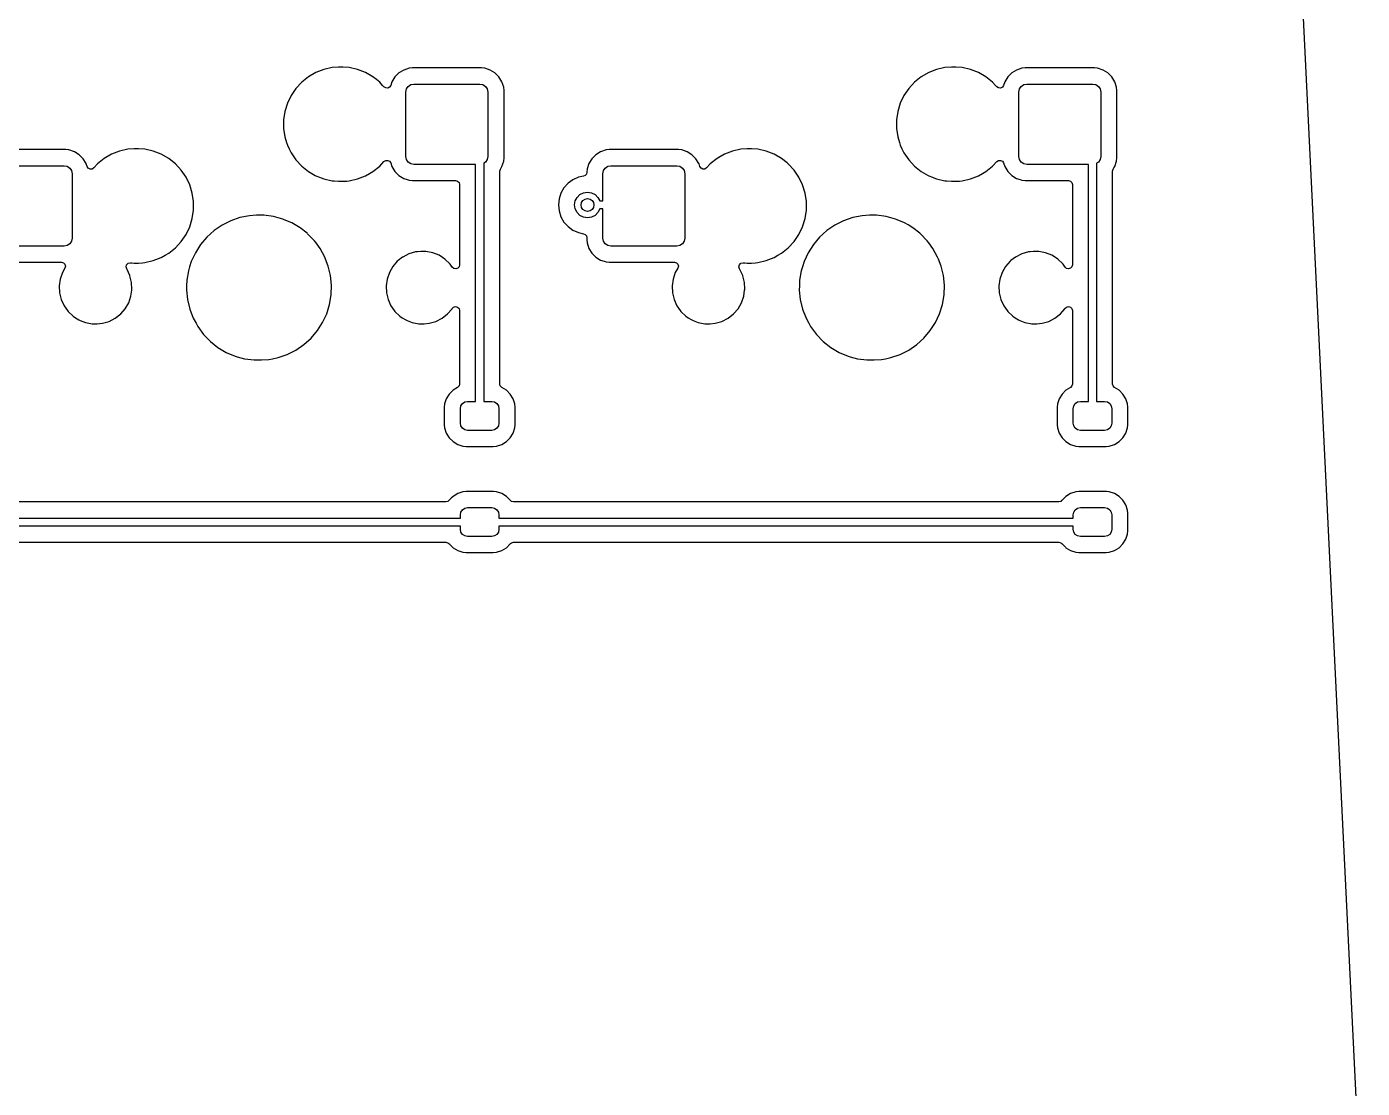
# Model space of a CAD drawing. Extents: x 51 to 201, y -153 to -28.
# Drawn here: x 159.47 to 200.98, y -120.15 to -87.14 of the extents above; entities that cross this region are included whole.
import ezdxf

# ---------------------------------------------------------------- set-up
doc = ezdxf.new("R2010")
doc.units = 0
doc.layers.add('BLACK', color=7, linetype='CONTINUOUS')

msp = doc.modelspace()

# ---------------------------------------------------------------- linework, layer by layer
at = {"layer": 'BLACK', "linetype": 'CONTINUOUS'}
for p, q in [((196.308, -28.3745), (200.984, -124.592)), ((168.962, -88.4094), (168.703, -88.4686)), ((169.161, -88.3945), (168.962, -88.4094)), ((169.294, -88.3945), (169.161, -88.3945)), ((169.161, -88.3945), (169.161, -88.3945)), ((169.493, -88.4094), (169.294, -88.3945)), ((169.294, -88.3945), (169.294, -88.3945)), ((169.752, -88.4686), (169.493, -88.4094)), ((171.352, -88.43), (171.185, -88.4852)), ((171.454, -88.4195), (171.352, -88.43)), ((173.605, -88.4195), (171.454, -88.4195)), ((173.707, -88.43), (173.605, -88.4195)), ((173.874, -88.4852), (173.707, -88.43)), ((188.012, -88.4094), (187.753, -88.4686)), ((188.211, -88.3945), (188.012, -88.4094)), ((188.344, -88.3945), (188.211, -88.3945)), ((188.211, -88.3945), (188.211, -88.3945)), ((188.543, -88.4094), (188.344, -88.3945)), ((188.344, -88.3945), (188.344, -88.3945)), ((188.802, -88.4686), (188.543, -88.4094)), ((190.402, -88.43), (190.235, -88.4852)), ((190.504, -88.4195), (190.402, -88.43)), ((192.655, -88.4195), (190.504, -88.4195)), ((192.757, -88.43), (192.655, -88.4195)), ((192.924, -88.4852), (192.757, -88.43)), ((168.225, -88.6989), (168.016, -88.8648)), ((168.455, -88.5658), (168.225, -88.6989)), ((168.703, -88.4686), (168.455, -88.5658)), ((170, -88.5658), (169.752, -88.4686)), ((170.23, -88.6989), (170, -88.5658)), ((170.335, -88.7825), (170.23, -88.6989)), ((170.439, -88.8648), (170.335, -88.7825)), ((170.912, -88.7013), (170.82, -88.8507)), ((171.036, -88.5773), (170.912, -88.7013)), ((171.185, -88.4852), (171.036, -88.5773)), ((174.023, -88.5773), (173.874, -88.4852)), ((174.147, -88.7013), (174.023, -88.5773)), ((174.239, -88.8507), (174.147, -88.7013)), ((174.147, -88.7013), (174.147, -88.7013)), ((187.275, -88.6989), (187.066, -88.8648)), ((187.505, -88.5658), (187.275, -88.6989)), ((187.753, -88.4686), (187.505, -88.5658)), ((189.05, -88.5658), (188.802, -88.4686)), ((189.28, -88.6989), (189.05, -88.5658)), ((189.385, -88.7825), (189.28, -88.6989)), ((189.489, -88.8648), (189.385, -88.7825)), ((189.962, -88.7013), (189.87, -88.8507)), ((190.086, -88.5773), (189.962, -88.7013)), ((190.235, -88.4852), (190.086, -88.5773)), ((193.073, -88.5773), (192.924, -88.4852)), ((193.197, -88.7013), (193.073, -88.5773)), ((193.289, -88.8507), (193.197, -88.7013)), ((193.197, -88.7013), (193.197, -88.7013)), ((167.835, -89.0599), (167.686, -89.2798)), ((168.016, -88.8648), (167.835, -89.0599)), ((170.531, -88.9647), (170.439, -88.8648)), ((170.573, -89.01), (170.531, -88.9647)), ((170.627, -89.044), (170.573, -89.01)), ((170.691, -89.0469), (170.627, -89.044)), ((170.747, -89.0179), (170.691, -89.0469)), ((170.782, -88.9647), (170.747, -89.0179)), ((170.82, -88.8507), (170.782, -88.9647)), ((171.254, -89.17), (171.274, -89.0743)), ((171.254, -91.17), (171.254, -89.17)), ((171.274, -89.0743), (171.328, -88.9932)), ((171.328, -88.9932), (171.409, -88.939)), ((171.409, -88.939), (171.504, -88.92)), ((171.504, -88.92), (173.554, -88.92)), ((173.554, -88.92), (173.65, -88.939)), ((173.65, -88.939), (173.731, -88.9932)), ((173.731, -88.9932), (173.785, -89.0743)), ((173.785, -89.0743), (173.804, -89.17)), ((173.804, -89.17), (173.804, -91.17)), ((174.294, -89.0172), (174.239, -88.8507)), ((174.305, -89.12), (174.294, -89.0172)), ((174.305, -90.3031), (174.305, -89.12)), ((186.885, -89.0599), (186.736, -89.2798)), ((187.066, -88.8648), (186.885, -89.0599)), ((189.581, -88.9647), (189.489, -88.8648)), ((189.623, -89.01), (189.581, -88.9647)), ((189.677, -89.044), (189.623, -89.01)), ((189.741, -89.0469), (189.677, -89.044)), ((189.797, -89.0179), (189.741, -89.0469)), ((189.832, -88.9647), (189.797, -89.0179)), ((189.87, -88.8507), (189.832, -88.9647)), ((190.304, -89.17), (190.324, -89.0743)), ((190.304, -91.17), (190.304, -89.17)), ((190.324, -89.0743), (190.378, -88.9932)), ((190.378, -88.9932), (190.459, -88.939)), ((190.459, -88.939), (190.554, -88.92)), ((190.554, -88.92), (192.605, -88.92)), ((192.605, -88.92), (192.7, -88.939)), ((192.7, -88.939), (192.781, -88.9932)), ((192.781, -88.9932), (192.835, -89.0743)), ((192.835, -89.0743), (192.855, -89.17)), ((192.855, -89.17), (192.855, -91.17)), ((193.344, -89.0172), (193.289, -88.8507)), ((193.355, -89.12), (193.344, -89.0172)), ((193.355, -91.22), (193.355, -89.12)), ((167.57, -89.5195), (167.492, -89.7738)), ((167.686, -89.2798), (167.57, -89.5195)), ((186.62, -89.5195), (186.542, -89.7738)), ((186.736, -89.2798), (186.62, -89.5195)), ((167.492, -89.7738), (167.452, -90.0369)), ((167.452, -90.0369), (167.452, -90.3031)), ((186.542, -89.7738), (186.502, -90.0369)), ((186.502, -90.0369), (186.502, -90.3031)), ((167.452, -90.3031), (167.492, -90.5662)), ((174.305, -91.22), (174.305, -90.3031)), ((186.502, -90.3031), (186.542, -90.5662)), ((167.492, -90.5662), (167.546, -90.742)), ((167.546, -90.742), (167.57, -90.8205)), ((167.57, -90.8205), (167.625, -90.9345)), ((186.542, -90.5662), (186.596, -90.742)), ((186.596, -90.742), (186.62, -90.8205)), ((186.62, -90.8205), (186.675, -90.9345)), ((160.678, -90.9595), (158.527, -90.9595)), ((160.78, -90.97), (160.678, -90.9595)), ((160.947, -91.0252), (160.78, -90.97)), ((161.096, -91.1173), (160.947, -91.0252)), ((161.22, -91.2413), (161.096, -91.1173)), ((161.312, -91.3907), (161.22, -91.2413)), ((161.22, -91.2413), (161.22, -91.2413)), ((161.875, -91.2389), (161.666, -91.4048)), ((162.105, -91.1058), (161.875, -91.2389)), ((162.353, -91.0086), (162.105, -91.1058)), ((162.612, -90.9494), (162.353, -91.0086)), ((162.811, -90.9345), (162.612, -90.9494)), ((162.944, -90.9345), (162.811, -90.9345)), ((162.811, -90.9345), (162.811, -90.9345)), ((163.143, -90.9494), (162.944, -90.9345)), ((162.944, -90.9345), (162.944, -90.9345)), ((163.402, -91.0086), (163.143, -90.9494)), ((163.65, -91.1058), (163.402, -91.0086)), ((163.88, -91.2389), (163.65, -91.1058)), ((164.052, -91.3753), (163.88, -91.2389)), ((167.625, -90.9345), (167.686, -91.0602)), ((167.686, -91.0602), (167.835, -91.2801)), ((167.835, -91.2801), (168.016, -91.4752)), ((170.439, -91.4752), (170.573, -91.3299)), ((170.573, -91.3299), (170.627, -91.296)), ((170.627, -91.296), (170.691, -91.2931)), ((170.691, -91.2931), (170.747, -91.3221)), ((170.747, -91.3221), (170.782, -91.3753)), ((171.274, -91.2657), (171.254, -91.17)), ((171.328, -91.3468), (171.274, -91.2657)), ((173.785, -91.2657), (173.731, -91.3468)), ((173.804, -91.17), (173.785, -91.2657)), ((174.239, -91.4893), (174.294, -91.3228)), ((174.294, -91.3228), (174.305, -91.22)), ((177.035, -91.2413), (176.943, -91.3907)), ((177.159, -91.1173), (177.035, -91.2413)), ((177.308, -91.0252), (177.159, -91.1173)), ((177.475, -90.97), (177.308, -91.0252)), ((177.577, -90.9595), (177.475, -90.97)), ((179.728, -90.9595), (177.577, -90.9595)), ((179.83, -90.97), (179.728, -90.9595)), ((179.997, -91.0252), (179.83, -90.97)), ((180.146, -91.1173), (179.997, -91.0252)), ((180.27, -91.2413), (180.146, -91.1173)), ((180.362, -91.3907), (180.27, -91.2413)), ((180.27, -91.2413), (180.27, -91.2413)), ((180.925, -91.2389), (180.716, -91.4048)), ((181.155, -91.1058), (180.925, -91.2389)), ((181.403, -91.0086), (181.155, -91.1058)), ((181.662, -90.9494), (181.403, -91.0086)), ((181.861, -90.9345), (181.662, -90.9494)), ((181.994, -90.9345), (181.861, -90.9345)), ((181.861, -90.9345), (181.861, -90.9345)), ((182.193, -90.9494), (181.994, -90.9345)), ((181.994, -90.9345), (181.994, -90.9345)), ((182.452, -91.0086), (182.193, -90.9494)), ((182.7, -91.1058), (182.452, -91.0086)), ((182.93, -91.2389), (182.7, -91.1058)), ((183.102, -91.3753), (182.93, -91.2389)), ((186.675, -90.9345), (186.736, -91.0602)), ((186.736, -91.0602), (186.885, -91.2801)), ((186.885, -91.2801), (187.066, -91.4752)), ((189.489, -91.4752), (189.623, -91.3299)), ((189.623, -91.3299), (189.677, -91.296)), ((189.677, -91.296), (189.741, -91.2931)), ((189.741, -91.2931), (189.797, -91.3221)), ((189.797, -91.3221), (189.832, -91.3753)), ((190.324, -91.2657), (190.304, -91.17)), ((190.378, -91.3468), (190.324, -91.2657)), ((192.835, -91.2657), (192.781, -91.3468)), ((192.855, -91.17), (192.835, -91.2657)), ((193.289, -91.4893), (193.344, -91.3228)), ((193.344, -91.3228), (193.355, -91.22)), ((158.577, -91.46), (160.627, -91.46)), ((160.627, -91.46), (160.723, -91.479)), ((160.723, -91.479), (160.804, -91.5332)), ((160.804, -91.5332), (160.858, -91.6143)), ((160.858, -91.6143), (160.877, -91.71)), ((160.877, -91.71), (160.877, -93.71)), ((161.317, -91.4048), (161.312, -91.3907)), ((161.343, -91.4833), (161.317, -91.4048)), ((161.378, -91.5365), (161.343, -91.4833)), ((161.434, -91.5654), (161.378, -91.5365)), ((161.498, -91.5626), (161.434, -91.5654)), ((161.552, -91.5286), (161.498, -91.5626)), ((161.666, -91.4048), (161.552, -91.5286)), ((164.089, -91.4048), (164.052, -91.3753)), ((164.27, -91.5999), (164.089, -91.4048)), ((164.419, -91.8198), (164.27, -91.5999)), ((168.016, -91.4752), (168.225, -91.6411)), ((168.225, -91.6411), (168.435, -91.7627)), ((170, -91.7742), (170.125, -91.7021)), ((170.125, -91.7021), (170.23, -91.6411)), ((170.23, -91.6411), (170.439, -91.4752)), ((170.23, -91.6411), (170.23, -91.6411)), ((170.782, -91.3753), (170.82, -91.4893)), ((170.82, -91.4893), (170.912, -91.6387)), ((170.912, -91.6387), (171.036, -91.7627)), ((171.409, -91.401), (171.328, -91.3468)), ((171.504, -91.42), (171.409, -91.401)), ((173.422, -91.42), (171.504, -91.42)), ((173.422, -98.79), (173.422, -91.42)), ((173.731, -91.3468), (173.672, -91.386)), ((173.672, -91.386), (173.672, -98.79)), ((174.173, -91.632), (174.191, -91.5669)), ((174.173, -92.68), (174.173, -91.632)), ((174.191, -91.5669), (174.215, -91.5286)), ((174.215, -91.5286), (174.239, -91.4893)), ((176.864, -91.7182), (176.829, -91.7616)), ((176.877, -91.6639), (176.864, -91.7182)), ((176.887, -91.5572), (176.877, -91.66)), ((176.877, -91.66), (176.877, -91.6639)), ((176.943, -91.3907), (176.887, -91.5572)), ((177.377, -91.71), (177.397, -91.6143)), ((177.377, -92.555), (177.377, -91.71)), ((177.397, -91.6143), (177.451, -91.5332)), ((177.451, -91.5332), (177.532, -91.479)), ((177.532, -91.479), (177.627, -91.46)), ((177.627, -91.46), (179.677, -91.46)), ((179.677, -91.46), (179.773, -91.479)), ((179.773, -91.479), (179.854, -91.5332)), ((179.854, -91.5332), (179.908, -91.6143)), ((179.908, -91.6143), (179.927, -91.71)), ((179.927, -91.71), (179.927, -93.71)), ((180.367, -91.4048), (180.362, -91.3907)), ((180.393, -91.4833), (180.367, -91.4048)), ((180.428, -91.5365), (180.393, -91.4833)), ((180.484, -91.5654), (180.428, -91.5365)), ((180.548, -91.5626), (180.484, -91.5654)), ((180.602, -91.5286), (180.548, -91.5626)), ((180.716, -91.4048), (180.602, -91.5286)), ((183.139, -91.4048), (183.102, -91.3753)), ((183.32, -91.5999), (183.139, -91.4048)), ((183.469, -91.8198), (183.32, -91.5999)), ((187.066, -91.4752), (187.275, -91.6411)), ((187.275, -91.6411), (187.485, -91.7627)), ((189.05, -91.7742), (189.175, -91.7021)), ((189.175, -91.7021), (189.28, -91.6411)), ((189.28, -91.6411), (189.489, -91.4752)), ((189.28, -91.6411), (189.28, -91.6411)), ((189.832, -91.3753), (189.87, -91.4893)), ((189.87, -91.4893), (189.962, -91.6387)), ((189.962, -91.6387), (190.086, -91.7627)), ((190.459, -91.401), (190.378, -91.3468)), ((190.554, -91.42), (190.459, -91.401)), ((192.472, -91.42), (190.554, -91.42)), ((192.472, -98.79), (192.472, -91.42)), ((192.781, -91.3468), (192.722, -91.386)), ((192.722, -91.386), (192.722, -98.79)), ((193.223, -91.632), (193.241, -91.5669)), ((193.223, -98.2479), (193.223, -91.632)), ((193.241, -91.5669), (193.265, -91.5286)), ((193.265, -91.5286), (193.289, -91.4893)), ((164.535, -92.0595), (164.419, -91.8198)), ((164.613, -92.3138), (164.535, -92.0595)), ((168.435, -91.7627), (168.455, -91.7742)), ((168.455, -91.7742), (168.569, -91.8189)), ((168.569, -91.8189), (168.62, -91.8389)), ((168.62, -91.8389), (168.703, -91.8714)), ((168.703, -91.8714), (168.962, -91.9306)), ((168.962, -91.9306), (169.019, -91.9349)), ((169.019, -91.9349), (169.161, -91.9455)), ((169.161, -91.9455), (169.161, -91.9455)), ((169.161, -91.9455), (169.294, -91.9455)), ((169.294, -91.9455), (169.418, -91.9362)), ((169.294, -91.9455), (169.294, -91.9455)), ((169.418, -91.9362), (169.493, -91.9306)), ((169.493, -91.9306), (169.752, -91.8714)), ((169.752, -91.8714), (170, -91.7742)), ((171.036, -91.7627), (171.036, -91.7627)), ((171.036, -91.7627), (171.185, -91.8548)), ((171.185, -91.8548), (171.297, -91.8917)), ((171.297, -91.8917), (171.352, -91.91)), ((171.352, -91.91), (171.362, -91.9111)), ((171.362, -91.9111), (171.454, -91.9205)), ((171.454, -91.9205), (172.798, -91.9205)), ((172.798, -91.9205), (172.86, -91.9371)), ((172.86, -91.9371), (172.905, -91.9825)), ((172.905, -91.9825), (172.922, -92.0445)), ((172.922, -92.0445), (172.922, -94.543)), ((176.167, -92.1478), (176.073, -92.3117)), ((176.294, -92.0071), (176.167, -92.1478)), ((176.447, -91.8958), (176.294, -92.0071)), ((176.62, -91.8189), (176.447, -91.8958)), ((176.779, -91.7851), (176.62, -91.8189)), ((176.829, -91.7616), (176.779, -91.7851)), ((183.585, -92.0595), (183.469, -91.8198)), ((183.663, -92.3138), (183.585, -92.0595)), ((187.485, -91.7627), (187.505, -91.7742)), ((187.505, -91.7742), (187.619, -91.8189)), ((187.619, -91.8189), (187.67, -91.8389)), ((187.67, -91.8389), (187.753, -91.8714)), ((187.753, -91.8714), (188.012, -91.9306)), ((188.012, -91.9306), (188.069, -91.9349)), ((188.069, -91.9349), (188.211, -91.9455)), ((188.211, -91.9455), (188.211, -91.9455)), ((188.211, -91.9455), (188.344, -91.9455)), ((188.344, -91.9455), (188.468, -91.9362)), ((188.344, -91.9455), (188.344, -91.9455)), ((188.468, -91.9362), (188.543, -91.9306)), ((188.543, -91.9306), (188.802, -91.8714)), ((188.802, -91.8714), (189.05, -91.7742)), ((190.086, -91.7627), (190.086, -91.7627)), ((190.086, -91.7627), (190.235, -91.8548)), ((190.235, -91.8548), (190.347, -91.8917)), ((190.347, -91.8917), (190.402, -91.91)), ((190.402, -91.91), (190.412, -91.9111)), ((190.412, -91.9111), (190.504, -91.9205)), ((190.504, -91.9205), (191.848, -91.9205)), ((191.848, -91.9205), (191.91, -91.9371)), ((191.91, -91.9371), (191.955, -91.9825)), ((191.955, -91.9825), (191.972, -92.0445)), ((191.972, -92.0445), (191.972, -94.543)), ((164.653, -92.5769), (164.613, -92.3138)), ((164.653, -92.8431), (164.653, -92.5769)), ((176.014, -92.4917), (175.995, -92.68)), ((176.073, -92.3117), (176.014, -92.4917)), ((176.5, -92.68), (176.52, -92.5564)), ((176.52, -92.5564), (176.576, -92.4449)), ((176.576, -92.4449), (176.665, -92.3564)), ((176.665, -92.3564), (176.776, -92.2996)), ((176.776, -92.2996), (176.9, -92.28)), ((176.9, -92.28), (177.024, -92.2996)), ((177.024, -92.2996), (177.135, -92.3564)), ((177.135, -92.3564), (177.224, -92.4449)), ((177.224, -92.4449), (177.28, -92.555)), ((177.28, -92.555), (177.377, -92.555)), ((183.703, -92.5769), (183.663, -92.3138)), ((183.703, -92.8431), (183.703, -92.5769)), ((164.613, -93.1062), (164.653, -92.8431)), ((174.173, -98.2479), (174.173, -92.68)), ((175.995, -92.68), (176.014, -92.8683)), ((176.014, -92.8683), (176.073, -93.0483)), ((176.52, -92.8036), (176.5, -92.68)), ((176.576, -92.9151), (176.52, -92.8036)), ((176.665, -93.0036), (176.576, -92.9151)), ((177.224, -92.9151), (177.135, -93.0036)), ((177.28, -92.805), (177.224, -92.9151)), ((177.377, -92.805), (177.28, -92.805)), ((177.377, -93.71), (177.377, -92.805)), ((183.663, -93.1062), (183.703, -92.8431)), ((164.419, -93.6002), (164.535, -93.3605)), ((164.535, -93.3605), (164.613, -93.1062)), ((165.538, -93.3093), (165.29, -93.4799)), ((165.807, -93.1734), (165.538, -93.3093)), ((166.092, -93.0746), (165.807, -93.1734)), ((166.387, -93.0146), (166.092, -93.0746)), ((166.612, -92.9995), (166.387, -93.0146)), ((166.838, -92.9995), (166.612, -92.9995)), ((166.612, -92.9995), (166.612, -92.9995)), ((167.137, -93.0397), (166.838, -92.9995)), ((167.427, -93.1193), (167.137, -93.0397)), ((167.137, -93.0397), (167.137, -93.0397)), ((167.137, -93.0397), (167.137, -93.0397)), ((167.472, -93.1383), (167.427, -93.1193)), ((167.705, -93.2369), (167.472, -93.1383)), ((167.815, -93.3022), (167.705, -93.2369)), ((167.964, -93.3904), (167.815, -93.3022)), ((168.18, -93.5611), (167.964, -93.3904)), ((176.073, -93.0483), (176.167, -93.2122)), ((176.167, -93.2122), (176.294, -93.3529)), ((176.294, -93.3529), (176.447, -93.4642)), ((176.776, -93.0604), (176.665, -93.0036)), ((176.9, -93.08), (176.776, -93.0604)), ((177.024, -93.0604), (176.9, -93.08)), ((177.135, -93.0036), (177.024, -93.0604)), ((183.469, -93.6002), (183.585, -93.3605)), ((183.585, -93.3605), (183.663, -93.1062)), ((184.588, -93.3093), (184.34, -93.4799)), ((184.857, -93.1734), (184.588, -93.3093)), ((185.142, -93.0746), (184.857, -93.1734)), ((185.437, -93.0146), (185.142, -93.0746)), ((185.662, -92.9995), (185.437, -93.0146)), ((185.888, -92.9995), (185.662, -92.9995)), ((185.662, -92.9995), (185.662, -92.9995)), ((186.187, -93.0397), (185.888, -92.9995)), ((186.477, -93.1193), (186.187, -93.0397)), ((186.187, -93.0397), (186.187, -93.0397)), ((186.187, -93.0397), (186.187, -93.0397)), ((186.522, -93.1383), (186.477, -93.1193)), ((186.755, -93.2369), (186.522, -93.1383)), ((186.865, -93.3022), (186.755, -93.2369)), ((187.014, -93.3904), (186.865, -93.3022)), ((187.23, -93.5611), (187.014, -93.3904)), ((160.858, -93.8057), (160.804, -93.8868)), ((160.877, -93.71), (160.858, -93.8057)), ((164.089, -94.0152), (164.27, -93.8201)), ((164.27, -93.8201), (164.419, -93.6002)), ((165.066, -93.682), (164.872, -93.9121)), ((165.29, -93.4799), (165.066, -93.682)), ((168.2, -93.5772), (168.18, -93.5611)), ((168.41, -93.7938), (168.2, -93.5772)), ((168.461, -93.8628), (168.41, -93.7938)), ((176.447, -93.4642), (176.62, -93.5411)), ((176.62, -93.5411), (176.779, -93.5749)), ((176.779, -93.5749), (176.829, -93.5984)), ((176.829, -93.5984), (176.864, -93.6418)), ((176.864, -93.6418), (176.877, -93.6961)), ((176.877, -93.6961), (176.877, -93.76)), ((176.877, -93.76), (176.887, -93.8628)), ((177.397, -93.8057), (177.377, -93.71)), ((177.451, -93.8868), (177.397, -93.8057)), ((179.908, -93.8057), (179.854, -93.8868)), ((179.927, -93.71), (179.908, -93.8057)), ((183.139, -94.0152), (183.32, -93.8201)), ((183.32, -93.8201), (183.469, -93.6002)), ((184.116, -93.682), (183.922, -93.9121)), ((184.34, -93.4799), (184.116, -93.682)), ((187.25, -93.5772), (187.23, -93.5611)), ((187.46, -93.7938), (187.25, -93.5772)), ((187.511, -93.8628), (187.46, -93.7938)), ((160.627, -93.96), (158.577, -93.96)), ((160.723, -93.941), (160.627, -93.96)), ((160.804, -93.8868), (160.723, -93.941)), ((163.77, -94.2451), (163.88, -94.1811)), ((163.88, -94.1811), (164.089, -94.0152)), ((163.88, -94.1811), (163.88, -94.1811)), ((164.71, -94.166), (164.583, -94.4393)), ((164.872, -93.9121), (164.71, -94.166)), ((168.589, -94.0363), (168.461, -93.8628)), ((168.733, -94.3006), (168.589, -94.0363)), ((171.347, -94.2004), (171.156, -94.2989)), ((171.554, -94.1398), (171.347, -94.2004)), ((171.614, -94.1341), (171.554, -94.1398)), ((171.714, -94.1245), (171.614, -94.1341)), ((171.875, -94.1245), (171.714, -94.1245)), ((172.086, -94.1652), (171.875, -94.1245)), ((172.088, -94.166), (172.086, -94.1652)), ((172.086, -94.1652), (172.086, -94.1652)), ((172.086, -94.1652), (172.086, -94.1652)), ((172.286, -94.2451), (172.088, -94.166)), ((176.887, -93.8628), (176.943, -94.0293)), ((176.943, -94.0293), (177.035, -94.1787)), ((177.035, -94.1787), (177.159, -94.3027)), ((177.532, -93.941), (177.451, -93.8868)), ((177.627, -93.96), (177.532, -93.941)), ((179.677, -93.96), (177.627, -93.96)), ((179.773, -93.941), (179.677, -93.96)), ((179.854, -93.8868), (179.773, -93.941)), ((182.82, -94.2451), (182.93, -94.1811)), ((182.93, -94.1811), (183.139, -94.0152)), ((182.93, -94.1811), (182.93, -94.1811)), ((183.76, -94.166), (183.633, -94.4393)), ((183.922, -93.9121), (183.76, -94.166)), ((187.639, -94.0363), (187.511, -93.8628)), ((187.783, -94.3006), (187.639, -94.0363)), ((190.397, -94.2004), (190.206, -94.2989)), ((190.604, -94.1398), (190.397, -94.2004)), ((190.664, -94.1341), (190.604, -94.1398)), ((190.764, -94.1245), (190.664, -94.1341)), ((190.925, -94.1245), (190.764, -94.1245)), ((191.136, -94.1652), (190.925, -94.1245)), ((191.138, -94.166), (191.136, -94.1652)), ((191.136, -94.1652), (191.136, -94.1652)), ((191.136, -94.1652), (191.136, -94.1652)), ((191.336, -94.2451), (191.138, -94.166)), ((158.527, -94.4605), (160.549, -94.4605)), ((160.549, -94.4605), (160.611, -94.4771)), ((160.656, -94.6465), (160.579, -94.7803)), ((160.611, -94.4771), (160.656, -94.5225)), ((160.656, -94.5225), (160.673, -94.5845)), ((160.673, -94.5845), (160.656, -94.6465)), ((162.555, -94.6064), (162.57, -94.539)), ((162.577, -94.6718), (162.555, -94.6064)), ((162.57, -94.539), (162.62, -94.4906)), ((162.62, -94.4906), (162.688, -94.4763)), ((162.688, -94.4763), (162.736, -94.4799)), ((162.736, -94.4799), (162.811, -94.4855)), ((162.811, -94.4855), (162.811, -94.4855)), ((162.811, -94.4855), (162.944, -94.4855)), ((162.944, -94.4855), (163.068, -94.4762)), ((162.944, -94.4855), (162.944, -94.4855)), ((163.068, -94.4762), (163.143, -94.4706)), ((163.143, -94.4706), (163.402, -94.4114)), ((163.402, -94.4114), (163.65, -94.3142)), ((163.65, -94.3142), (163.77, -94.2451)), ((164.532, -94.603), (164.493, -94.7271)), ((164.583, -94.4393), (164.532, -94.603)), ((168.757, -94.3613), (168.733, -94.3006)), ((168.842, -94.5817), (168.757, -94.3613)), ((168.912, -94.8748), (168.842, -94.5817)), ((170.847, -94.5942), (170.739, -94.7803)), ((170.987, -94.4317), (170.847, -94.5942)), ((171.013, -94.4114), (170.987, -94.4317)), ((171.151, -94.3027), (171.013, -94.4114)), ((171.156, -94.2989), (171.151, -94.3027)), ((172.393, -94.3142), (172.286, -94.2451)), ((172.466, -94.3613), (172.393, -94.3142)), ((172.622, -94.5096), (172.466, -94.3613)), ((172.631, -94.5225), (172.622, -94.5096)), ((172.697, -94.615), (172.631, -94.5225)), ((172.744, -94.6548), (172.697, -94.615)), ((172.805, -94.6668), (172.744, -94.6548)), ((172.864, -94.648), (172.805, -94.6668)), ((172.907, -94.603), (172.864, -94.648)), ((172.922, -94.543), (172.907, -94.603)), ((177.159, -94.3027), (177.159, -94.3027)), ((177.159, -94.3027), (177.308, -94.3948)), ((177.308, -94.3948), (177.42, -94.4317)), ((177.42, -94.4317), (177.475, -94.45)), ((177.475, -94.45), (177.485, -94.4511)), ((177.485, -94.4511), (177.577, -94.4605)), ((177.577, -94.4605), (179.599, -94.4605)), ((179.599, -94.4605), (179.661, -94.4771)), ((179.706, -94.6465), (179.629, -94.7803)), ((179.661, -94.4771), (179.706, -94.5225)), ((179.706, -94.5225), (179.723, -94.5845)), ((179.723, -94.5845), (179.706, -94.6465)), ((181.605, -94.6064), (181.62, -94.539)), ((181.627, -94.6718), (181.605, -94.6064)), ((181.62, -94.539), (181.67, -94.4906)), ((181.67, -94.4906), (181.738, -94.4763)), ((181.738, -94.4763), (181.786, -94.4799)), ((181.786, -94.4799), (181.861, -94.4855)), ((181.861, -94.4855), (181.861, -94.4855)), ((181.861, -94.4855), (181.994, -94.4855)), ((181.994, -94.4855), (182.118, -94.4762)), ((181.994, -94.4855), (181.994, -94.4855)), ((182.118, -94.4762), (182.193, -94.4706)), ((182.193, -94.4706), (182.452, -94.4114)), ((182.452, -94.4114), (182.7, -94.3142)), ((182.7, -94.3142), (182.82, -94.2451)), ((183.582, -94.603), (183.543, -94.7271)), ((183.633, -94.4393), (183.582, -94.603)), ((187.807, -94.3613), (187.783, -94.3006)), ((187.892, -94.5817), (187.807, -94.3613)), ((187.962, -94.8748), (187.892, -94.5817)), ((189.897, -94.5942), (189.789, -94.7803)), ((190.037, -94.4317), (189.897, -94.5942)), ((190.063, -94.4114), (190.037, -94.4317)), ((190.201, -94.3027), (190.063, -94.4114)), ((190.206, -94.2989), (190.201, -94.3027)), ((191.443, -94.3142), (191.336, -94.2451)), ((191.516, -94.3613), (191.443, -94.3142)), ((191.672, -94.5096), (191.516, -94.3613)), ((191.681, -94.5225), (191.672, -94.5096)), ((191.747, -94.615), (191.681, -94.5225)), ((191.794, -94.6548), (191.747, -94.615)), ((191.855, -94.6668), (191.794, -94.6548)), ((191.914, -94.648), (191.855, -94.6668)), ((191.957, -94.603), (191.914, -94.648)), ((191.972, -94.543), (191.957, -94.603)), ((160.509, -94.9834), (160.478, -95.1962)), ((160.579, -94.7803), (160.509, -94.9834)), ((162.587, -94.6847), (162.577, -94.6718)), ((162.673, -94.8748), (162.587, -94.6847)), ((162.676, -94.8802), (162.673, -94.8748)), ((162.727, -95.0891), (162.676, -94.8802)), ((164.443, -95.0242), (164.438, -95.1962)), ((164.493, -94.7271), (164.443, -95.0242)), ((168.942, -95.1746), (168.912, -94.8748)), ((170.669, -94.9834), (170.638, -95.1962)), ((170.739, -94.7803), (170.669, -94.9834)), ((179.559, -94.9834), (179.528, -95.1962)), ((179.629, -94.7803), (179.559, -94.9834)), ((181.637, -94.6847), (181.627, -94.6718)), ((181.723, -94.8748), (181.637, -94.6847)), ((181.726, -94.8802), (181.723, -94.8748)), ((181.777, -95.0891), (181.726, -94.8802)), ((183.493, -95.0242), (183.488, -95.1962)), ((183.543, -94.7271), (183.493, -95.0242)), ((187.992, -95.1746), (187.962, -94.8748)), ((189.719, -94.9834), (189.688, -95.1962)), ((189.789, -94.7803), (189.719, -94.9834)), ((160.478, -95.1962), (160.488, -95.4109)), ((160.488, -95.4109), (160.539, -95.6198)), ((162.706, -95.5166), (162.734, -95.3254)), ((162.737, -95.3038), (162.727, -95.0891)), ((162.734, -95.3254), (162.737, -95.3038)), ((164.438, -95.1962), (164.433, -95.3254)), ((164.433, -95.3254), (164.463, -95.6252)), ((168.882, -95.7729), (168.932, -95.4758)), ((168.932, -95.4758), (168.942, -95.1746)), ((170.638, -95.1962), (170.648, -95.4109)), ((170.648, -95.4109), (170.699, -95.6198)), ((179.528, -95.1962), (179.538, -95.4109)), ((179.538, -95.4109), (179.589, -95.6198)), ((181.756, -95.5166), (181.784, -95.3254)), ((181.787, -95.3038), (181.777, -95.0891)), ((181.784, -95.3254), (181.787, -95.3038)), ((183.488, -95.1962), (183.483, -95.3254)), ((183.483, -95.3254), (183.513, -95.6252)), ((187.932, -95.7729), (187.982, -95.4758)), ((187.982, -95.4758), (187.992, -95.1746)), ((189.688, -95.1962), (189.698, -95.4109)), ((189.698, -95.4109), (189.749, -95.6198)), ((160.539, -95.6198), (160.628, -95.8153)), ((160.628, -95.8153), (160.734, -95.9641)), ((162.528, -95.9058), (162.636, -95.7197)), ((162.636, -95.7197), (162.706, -95.5166)), ((164.463, -95.6252), (164.533, -95.9183)), ((168.792, -96.0607), (168.882, -95.7729)), ((170.699, -95.6198), (170.788, -95.8153)), ((170.788, -95.8153), (170.894, -95.9641)), ((172.688, -95.9058), (172.691, -95.9021)), ((172.691, -95.9021), (172.736, -95.8567)), ((172.736, -95.8567), (172.798, -95.8401)), ((172.798, -95.8401), (172.86, -95.8567)), ((172.86, -95.8567), (172.905, -95.9021)), ((172.905, -95.9021), (172.922, -95.9641)), ((179.589, -95.6198), (179.678, -95.8153)), ((179.678, -95.8153), (179.784, -95.9641)), ((181.578, -95.9058), (181.686, -95.7197)), ((181.686, -95.7197), (181.756, -95.5166)), ((183.513, -95.6252), (183.583, -95.9183)), ((187.842, -96.0607), (187.932, -95.7729)), ((189.749, -95.6198), (189.838, -95.8153)), ((189.838, -95.8153), (189.944, -95.9641)), ((191.738, -95.9058), (191.741, -95.9021)), ((191.741, -95.9021), (191.786, -95.8567)), ((191.786, -95.8567), (191.848, -95.8401)), ((191.848, -95.8401), (191.91, -95.8567)), ((191.91, -95.8567), (191.955, -95.9021)), ((191.955, -95.9021), (191.972, -95.9641)), ((160.734, -95.9641), (160.753, -95.9904)), ((160.753, -95.9904), (160.909, -96.1387)), ((160.909, -96.1387), (160.983, -96.1863)), ((160.983, -96.1863), (161.089, -96.2549)), ((161.089, -96.2549), (161.129, -96.271)), ((161.129, -96.271), (161.289, -96.3348)), ((161.821, -96.3602), (162.028, -96.2996)), ((162.028, -96.2996), (162.219, -96.2011)), ((162.219, -96.2011), (162.388, -96.0683)), ((162.388, -96.0683), (162.528, -95.9058)), ((164.533, -95.9183), (164.642, -96.1994)), ((164.642, -96.1994), (164.73, -96.3602)), ((168.665, -96.334), (168.792, -96.0607)), ((170.894, -95.9641), (170.913, -95.9904)), ((170.913, -95.9904), (171.069, -96.1387)), ((171.069, -96.1387), (171.143, -96.1863)), ((171.143, -96.1863), (171.249, -96.2549)), ((171.249, -96.2549), (171.289, -96.271)), ((171.289, -96.271), (171.449, -96.3348)), ((171.981, -96.3602), (172.188, -96.2996)), ((172.188, -96.2996), (172.379, -96.2011)), ((172.379, -96.2011), (172.548, -96.0683)), ((172.548, -96.0683), (172.688, -95.9058)), ((172.922, -95.9641), (172.922, -98.2479)), ((179.784, -95.9641), (179.803, -95.9904)), ((179.803, -95.9904), (179.959, -96.1387)), ((179.959, -96.1387), (180.033, -96.1863)), ((180.033, -96.1863), (180.139, -96.2549)), ((180.139, -96.2549), (180.179, -96.271)), ((180.179, -96.271), (180.339, -96.3348)), ((180.871, -96.3602), (181.078, -96.2996)), ((181.078, -96.2996), (181.269, -96.2011)), ((181.269, -96.2011), (181.438, -96.0683)), ((181.438, -96.0683), (181.578, -95.9058)), ((183.583, -95.9183), (183.692, -96.1994)), ((183.692, -96.1994), (183.78, -96.3602)), ((187.715, -96.334), (187.842, -96.0607)), ((189.944, -95.9641), (189.963, -95.9904)), ((189.963, -95.9904), (190.119, -96.1387)), ((190.119, -96.1387), (190.193, -96.1863)), ((190.193, -96.1863), (190.299, -96.2549)), ((190.299, -96.2549), (190.339, -96.271)), ((190.339, -96.271), (190.499, -96.3348)), ((191.031, -96.3602), (191.238, -96.2996)), ((191.238, -96.2996), (191.429, -96.2011)), ((191.429, -96.2011), (191.598, -96.0683)), ((191.598, -96.0683), (191.738, -95.9058)), ((191.972, -95.9641), (191.972, -98.2479)), ((161.289, -96.3348), (161.5, -96.3755)), ((161.5, -96.3755), (161.661, -96.3755)), ((161.661, -96.3755), (161.821, -96.3602)), ((161.661, -96.3755), (161.661, -96.3755)), ((164.73, -96.3602), (164.786, -96.4637)), ((164.786, -96.4637), (164.965, -96.7062)), ((164.965, -96.7062), (165.175, -96.9228)), ((168.309, -96.818), (168.503, -96.5879)), ((168.503, -96.5879), (168.665, -96.334)), ((171.449, -96.3348), (171.66, -96.3755)), ((171.66, -96.3755), (171.821, -96.3755)), ((171.821, -96.3755), (171.981, -96.3602)), ((171.821, -96.3755), (171.821, -96.3755)), ((180.339, -96.3348), (180.55, -96.3755)), ((180.55, -96.3755), (180.711, -96.3755)), ((180.711, -96.3755), (180.871, -96.3602)), ((180.711, -96.3755), (180.711, -96.3755)), ((183.78, -96.3602), (183.836, -96.4637)), ((183.836, -96.4637), (184.015, -96.7062)), ((184.015, -96.7062), (184.225, -96.9228)), ((187.359, -96.818), (187.553, -96.5879)), ((187.553, -96.5879), (187.715, -96.334)), ((190.499, -96.3348), (190.71, -96.3755)), ((190.71, -96.3755), (190.871, -96.3755)), ((190.871, -96.3755), (191.031, -96.3602)), ((190.871, -96.3755), (190.871, -96.3755)), ((165.175, -96.9228), (165.411, -97.1096)), ((165.411, -97.1096), (165.67, -97.2631)), ((167.837, -97.1907), (168.085, -97.0201)), ((168.085, -97.0201), (168.309, -96.818)), ((184.225, -96.9228), (184.461, -97.1096)), ((184.461, -97.1096), (184.72, -97.2631)), ((186.887, -97.1907), (187.135, -97.0201)), ((187.135, -97.0201), (187.359, -96.818)), ((165.67, -97.2631), (165.948, -97.3807)), ((165.948, -97.3807), (165.948, -97.3807)), ((165.948, -97.3807), (165.948, -97.3807)), ((165.948, -97.3807), (166.012, -97.3983)), ((166.012, -97.3983), (166.238, -97.4603)), ((166.238, -97.4603), (166.537, -97.5005)), ((166.537, -97.5005), (166.763, -97.5005)), ((166.763, -97.5005), (166.988, -97.4854)), ((166.763, -97.5005), (166.763, -97.5005)), ((166.988, -97.4854), (167.111, -97.4603)), ((167.111, -97.4603), (167.283, -97.4254)), ((167.283, -97.4254), (167.568, -97.3266)), ((167.568, -97.3266), (167.837, -97.1907)), ((184.72, -97.2631), (184.998, -97.3807)), ((184.998, -97.3807), (184.998, -97.3807)), ((184.998, -97.3807), (184.998, -97.3807)), ((184.998, -97.3807), (185.062, -97.3983)), ((185.062, -97.3983), (185.288, -97.4603)), ((185.288, -97.4603), (185.587, -97.5005)), ((185.587, -97.5005), (185.813, -97.5005)), ((185.813, -97.5005), (186.038, -97.4854)), ((185.813, -97.5005), (185.813, -97.5005)), ((186.038, -97.4854), (186.161, -97.4603)), ((186.161, -97.4603), (186.333, -97.4254)), ((186.333, -97.4254), (186.618, -97.3266)), ((186.618, -97.3266), (186.887, -97.1907)), ((172.863, -98.3534), (172.719, -98.442)), ((172.906, -98.3083), (172.863, -98.3534)), ((172.922, -98.2479), (172.906, -98.3083)), ((174.189, -98.3083), (174.173, -98.2479)), ((174.232, -98.3534), (174.189, -98.3083)), ((174.376, -98.442), (174.232, -98.3534)), ((191.913, -98.3534), (191.769, -98.442)), ((191.956, -98.3083), (191.913, -98.3534)), ((191.972, -98.2479), (191.956, -98.3083)), ((193.239, -98.3083), (193.223, -98.2479)), ((193.282, -98.3534), (193.239, -98.3083)), ((193.426, -98.442), (193.282, -98.3534)), ((172.51, -98.7063), (172.457, -98.8673)), ((172.6, -98.562), (172.51, -98.7063)), ((172.719, -98.442), (172.6, -98.562)), ((173.013, -98.8559), (173.086, -98.8071)), ((173.086, -98.8071), (173.172, -98.79)), ((173.172, -98.79), (173.422, -98.79)), ((173.672, -98.79), (173.922, -98.79)), ((173.922, -98.79), (174.009, -98.8071)), ((174.009, -98.8071), (174.082, -98.8559)), ((174.495, -98.562), (174.376, -98.442)), ((174.585, -98.7063), (174.495, -98.562)), ((174.638, -98.8673), (174.585, -98.7063)), ((174.585, -98.7063), (174.585, -98.7063)), ((174.585, -98.7063), (174.585, -98.7063)), ((191.56, -98.7063), (191.507, -98.8673)), ((191.65, -98.562), (191.56, -98.7063)), ((191.769, -98.442), (191.65, -98.562)), ((192.063, -98.8559), (192.136, -98.8071)), ((192.136, -98.8071), (192.222, -98.79)), ((192.222, -98.79), (192.472, -98.79)), ((192.722, -98.79), (192.972, -98.79)), ((192.972, -98.79), (193.059, -98.8071)), ((193.059, -98.8071), (193.132, -98.8559)), ((193.545, -98.562), (193.426, -98.442)), ((193.635, -98.7063), (193.545, -98.562)), ((193.688, -98.8673), (193.635, -98.7063)), ((193.635, -98.7063), (193.635, -98.7063)), ((193.635, -98.7063), (193.635, -98.7063)), ((172.457, -98.8673), (172.447, -98.9667)), ((172.447, -98.9667), (172.447, -99.5133)), ((172.947, -99.015), (172.965, -98.9289)), ((172.947, -99.465), (172.947, -99.015)), ((172.965, -98.9289), (173.013, -98.8559)), ((174.082, -98.8559), (174.13, -98.9289)), ((174.13, -98.9289), (174.147, -99.015)), ((174.147, -99.015), (174.147, -99.465)), ((174.648, -98.9667), (174.638, -98.8673)), ((174.648, -99.5133), (174.648, -98.9667)), ((191.507, -98.8673), (191.497, -98.9667)), ((191.497, -98.9667), (191.497, -99.5133)), ((191.998, -99.015), (192.015, -98.9289)), ((191.998, -99.465), (191.998, -99.015)), ((192.015, -98.9289), (192.063, -98.8559)), ((193.132, -98.8559), (193.18, -98.9289)), ((193.18, -98.9289), (193.197, -99.015)), ((193.197, -99.015), (193.197, -99.465)), ((193.698, -98.9667), (193.688, -98.8673)), ((193.698, -99.5133), (193.698, -98.9667)), ((172.447, -99.5133), (172.457, -99.6127)), ((172.457, -99.6127), (172.51, -99.7737)), ((172.965, -99.5511), (172.947, -99.465)), ((173.013, -99.6241), (172.965, -99.5511)), ((173.086, -99.6729), (173.013, -99.6241)), ((174.082, -99.6241), (174.009, -99.6729)), ((174.13, -99.5511), (174.082, -99.6241)), ((174.147, -99.465), (174.13, -99.5511)), ((174.585, -99.7737), (174.638, -99.6127)), ((174.638, -99.6127), (174.648, -99.5133)), ((191.497, -99.5133), (191.507, -99.6127)), ((191.507, -99.6127), (191.56, -99.7737)), ((192.015, -99.5511), (191.998, -99.465)), ((192.063, -99.6241), (192.015, -99.5511)), ((192.136, -99.6729), (192.063, -99.6241)), ((193.132, -99.6241), (193.059, -99.6729)), ((193.18, -99.5511), (193.132, -99.6241)), ((193.197, -99.465), (193.18, -99.5511)), ((193.635, -99.7737), (193.688, -99.6127)), ((193.688, -99.6127), (193.698, -99.5133)), ((172.51, -99.7737), (172.6, -99.918)), ((172.6, -99.918), (172.719, -100.038)), ((172.719, -100.038), (172.864, -100.127)), ((173.172, -99.69), (173.086, -99.6729)), ((173.922, -99.69), (173.172, -99.69)), ((174.009, -99.6729), (173.922, -99.69)), ((174.231, -100.127), (174.376, -100.038)), ((174.376, -100.038), (174.495, -99.918)), ((174.495, -99.918), (174.585, -99.7737)), ((191.56, -99.7737), (191.65, -99.918)), ((191.65, -99.918), (191.769, -100.038)), ((191.769, -100.038), (191.914, -100.127)), ((192.222, -99.69), (192.136, -99.6729)), ((192.972, -99.69), (192.222, -99.69)), ((193.059, -99.6729), (192.972, -99.69)), ((193.281, -100.127), (193.426, -100.038)), ((193.426, -100.038), (193.545, -99.918)), ((193.545, -99.918), (193.635, -99.7737)), ((172.864, -100.127), (172.864, -100.127)), ((172.864, -100.127), (172.864, -100.127)), ((172.864, -100.127), (173.025, -100.18)), ((173.025, -100.18), (173.124, -100.191)), ((173.124, -100.191), (173.971, -100.19)), ((173.971, -100.19), (174.07, -100.18)), ((174.07, -100.18), (174.231, -100.127)), ((191.914, -100.127), (191.914, -100.127)), ((191.914, -100.127), (191.914, -100.127)), ((191.914, -100.127), (192.075, -100.18)), ((192.075, -100.18), (192.174, -100.191)), ((192.174, -100.191), (193.021, -100.19)), ((193.021, -100.19), (193.12, -100.18)), ((193.12, -100.18), (193.281, -100.127)), ((172.864, -101.653), (172.719, -101.742)), ((173.025, -101.6), (172.864, -101.653)), ((173.124, -101.59), (173.025, -101.6)), ((173.971, -101.59), (173.124, -101.59)), ((173.981, -101.591), (173.971, -101.59)), ((174.07, -101.6), (173.981, -101.591)), ((174.231, -101.653), (174.07, -101.6)), ((174.376, -101.742), (174.231, -101.653)), ((191.914, -101.653), (191.769, -101.742)), ((192.075, -101.6), (191.914, -101.653)), ((192.174, -101.59), (192.075, -101.6)), ((193.021, -101.59), (192.174, -101.59)), ((193.031, -101.591), (193.021, -101.59)), ((193.12, -101.6), (193.031, -101.591)), ((193.281, -101.653), (193.12, -101.6)), ((193.426, -101.742), (193.281, -101.653)), ((172.498, -101.914), (155.547, -101.914)), ((172.558, -101.899), (172.498, -101.914)), ((172.588, -101.871), (172.558, -101.899)), ((172.589, -101.872), (172.588, -101.871)), ((172.6, -101.862), (172.589, -101.872)), ((172.666, -101.796), (172.6, -101.862)), ((172.6, -101.862), (172.6, -101.862)), ((172.719, -101.742), (172.666, -101.796)), ((173.013, -102.156), (173.086, -102.107)), ((173.086, -102.107), (173.172, -102.09)), ((173.172, -102.09), (173.922, -102.09)), ((173.922, -102.09), (174.009, -102.107)), ((174.009, -102.107), (174.082, -102.156)), ((174.495, -101.862), (174.376, -101.742)), ((174.376, -101.742), (174.376, -101.742)), ((174.376, -101.742), (174.376, -101.742)), ((174.506, -101.872), (174.495, -101.862)), ((174.495, -101.862), (174.495, -101.862)), ((174.507, -101.871), (174.506, -101.872)), ((174.537, -101.899), (174.507, -101.871)), ((174.597, -101.914), (174.537, -101.899)), ((191.548, -101.914), (174.597, -101.914)), ((191.608, -101.899), (191.548, -101.914)), ((191.638, -101.871), (191.608, -101.899)), ((191.639, -101.872), (191.638, -101.871)), ((191.65, -101.862), (191.639, -101.872)), ((191.716, -101.796), (191.65, -101.862)), ((191.65, -101.862), (191.65, -101.862)), ((191.769, -101.742), (191.716, -101.796)), ((192.063, -102.156), (192.136, -102.107)), ((192.136, -102.107), (192.222, -102.09)), ((192.222, -102.09), (192.972, -102.09)), ((192.972, -102.09), (193.059, -102.107)), ((193.059, -102.107), (193.132, -102.156)), ((193.545, -101.862), (193.426, -101.742)), ((193.635, -102.006), (193.545, -101.862)), ((193.688, -102.167), (193.635, -102.006)), ((193.635, -102.006), (193.635, -102.006)), ((193.635, -102.006), (193.635, -102.006)), ((155.097, -102.415), (172.947, -102.415)), ((172.947, -102.315), (172.965, -102.229)), ((172.947, -102.415), (172.947, -102.315)), ((172.965, -102.229), (173.013, -102.156)), ((174.082, -102.156), (174.13, -102.229)), ((174.13, -102.229), (174.147, -102.315)), ((174.147, -102.315), (174.147, -102.415)), ((174.147, -102.415), (191.998, -102.415)), ((191.998, -102.315), (192.015, -102.229)), ((191.998, -102.415), (191.998, -102.315)), ((192.015, -102.229), (192.063, -102.156)), ((193.132, -102.156), (193.18, -102.229)), ((193.18, -102.229), (193.197, -102.315)), ((193.197, -102.315), (193.197, -102.765)), ((193.698, -102.267), (193.688, -102.167)), ((193.698, -102.813), (193.698, -102.267)), ((172.947, -102.665), (155.097, -102.665)), ((172.947, -102.765), (172.947, -102.665)), ((172.965, -102.851), (172.947, -102.765)), ((173.013, -102.924), (172.965, -102.851)), ((173.086, -102.973), (173.013, -102.924)), ((174.082, -102.924), (174.009, -102.973)), ((174.13, -102.851), (174.082, -102.924)), ((174.147, -102.765), (174.13, -102.851)), ((191.998, -102.665), (174.147, -102.665)), ((174.147, -102.665), (174.147, -102.765)), ((191.998, -102.765), (191.998, -102.665)), ((192.015, -102.851), (191.998, -102.765)), ((192.063, -102.924), (192.015, -102.851)), ((192.136, -102.973), (192.063, -102.924)), ((193.132, -102.924), (193.059, -102.973)), ((193.18, -102.851), (193.132, -102.924)), ((193.197, -102.765), (193.18, -102.851)), ((193.635, -103.074), (193.688, -102.913)), ((193.688, -102.913), (193.698, -102.813)), ((155.547, -103.165), (172.498, -103.165)), ((172.498, -103.165), (172.558, -103.181)), ((172.558, -103.181), (172.588, -103.209)), ((172.588, -103.209), (172.589, -103.208)), ((172.589, -103.208), (172.6, -103.218)), ((172.6, -103.218), (172.6, -103.218)), ((172.6, -103.218), (172.706, -103.324)), ((172.706, -103.324), (172.719, -103.338)), ((172.719, -103.338), (172.864, -103.427)), ((173.172, -102.99), (173.086, -102.973)), ((173.922, -102.99), (173.172, -102.99)), ((174.009, -102.973), (173.922, -102.99)), ((174.231, -103.427), (174.376, -103.338)), ((174.376, -103.338), (174.495, -103.218)), ((174.495, -103.218), (174.506, -103.208)), ((174.495, -103.218), (174.495, -103.218)), ((174.506, -103.208), (174.507, -103.209)), ((174.507, -103.209), (174.537, -103.181)), ((174.537, -103.181), (174.597, -103.165)), ((174.597, -103.165), (191.548, -103.165)), ((191.548, -103.165), (191.608, -103.181)), ((191.608, -103.181), (191.638, -103.209)), ((191.638, -103.209), (191.639, -103.208)), ((191.639, -103.208), (191.65, -103.218)), ((191.65, -103.218), (191.65, -103.218)), ((191.65, -103.218), (191.756, -103.324)), ((191.756, -103.324), (191.769, -103.338)), ((191.769, -103.338), (191.914, -103.427)), ((192.222, -102.99), (192.136, -102.973)), ((192.972, -102.99), (192.222, -102.99)), ((193.059, -102.973), (192.972, -102.99)), ((193.281, -103.427), (193.426, -103.338)), ((193.426, -103.338), (193.545, -103.218)), ((193.545, -103.218), (193.635, -103.074)), ((172.864, -103.427), (172.864, -103.427)), ((172.864, -103.427), (172.864, -103.427)), ((172.864, -103.427), (173.025, -103.48)), ((173.025, -103.48), (173.124, -103.49)), ((173.124, -103.49), (173.971, -103.49)), ((173.971, -103.49), (174.07, -103.48)), ((174.07, -103.48), (174.231, -103.427)), ((191.914, -103.427), (191.914, -103.427)), ((191.914, -103.427), (191.914, -103.427)), ((191.914, -103.427), (192.075, -103.48)), ((192.075, -103.48), (192.174, -103.49)), ((192.174, -103.49), (193.021, -103.49)), ((193.021, -103.49), (193.12, -103.48)), ((193.12, -103.48), (193.281, -103.427))]:
    msp.add_line(p, q, dxfattribs=at)
at = {"layer": 'BLACK'}
msp.add_circle((176.9, -92.68), 0.2, dxfattribs=at)

doc.saveas('drawing.dxf')
